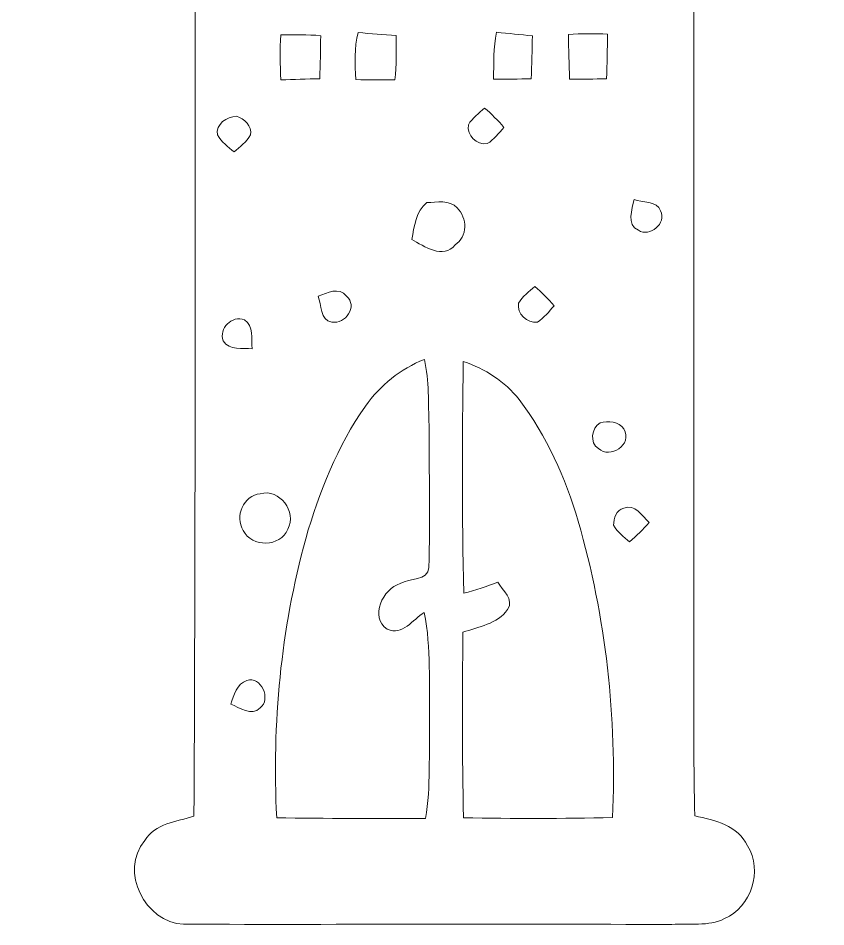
# Model space of a CAD drawing. Header units: centimetres. Extents: x -12.6 to 12.6, y -16.1 to 16.2.
# Drawn here: x 2.41 to 12.63, y -16.12 to -4.62 of the extents above; entities that cross this region are included whole.
import ezdxf

# ---------------------------------------------------------------- set-up
doc = ezdxf.new("R2010")
doc.units = ezdxf.units.CM
doc.header["$MEASUREMENT"] = 0
doc.layers.add('Layer 1', color=7, linetype='Continuous')

msp = doc.modelspace()

# ---------------------------------------------------------------- linework, layer by layer
at = {"layer": 'Layer 1', "color": 49, "lineweight": 9}
for points, knots in [([(4.10101, 8.90131), (4.22061, 9.41214), (4.93816, 9.57581), (5.29235, 9.21599), (5.29235, 9.21599), (5.53576, 9.01209), (5.51671, 8.65825), (5.54987, 8.37461), (5.54987, 8.37461), (6.0547, 8.72069), (6.53977, 9.12074), (7.11762, 9.34017), (7.11762, 9.34017), (7.51731, 9.5028), (7.95335, 9.36804), (8.30577, 9.15884), (8.30577, 9.15884), (9.42761, 8.4875), (10.40974, 7.60274), (11.28851, 6.6393), (11.28851, 6.6393), (11.72736, 6.17575), (12.14505, 5.68116), (12.44139, 5.11212), (12.44139, 5.11212), (12.57897, 4.81756), (12.62906, 4.45913), (12.47808, 4.15963), (12.47808, 4.15963), (12.33696, 3.8259), (12.03534, 3.55497), (11.67762, 3.48229), (11.67762, 3.48229), (11.43915, 3.45266), (11.19961, 3.46536), (10.96148, 3.483), (10.96148, 3.483), (10.95937, -1.98295), (10.96184, -7.44854), (10.96043, -12.91447), (10.96043, -12.91447), (10.96148, -13.51596), (10.95443, -14.11745), (10.97171, -14.71893), (10.97171, -14.71893), (11.22219, -14.7655), (11.51781, -14.84487), (11.63776, -15.09605), (11.63776, -15.09605), (11.8339, -15.41073), (11.68574, -15.87252), (11.34883, -16.01857), (11.34883, -16.01857), (11.14281, -16.12193), (10.8994, -16.07254), (10.67891, -16.09265), (10.67891, -16.09265), (8.6201, -16.08453), (6.56129, -16.09334), (4.50282, -16.08947), (4.50282, -16.08947), (4.01387, -16.06584), (3.68509, -15.42167), (4.01106, -15.03079), (4.01106, -15.03079), (4.14016, -14.81065), (4.41322, -14.79302), (4.63265, -14.7214), (4.63265, -14.7214), (4.6644, -9.07484), (4.63582, -3.42722), (4.64711, 2.2197), (4.64711, 2.2197), (4.64535, 2.76898), (4.66017, 3.31896), (4.61466, 3.86682), (4.61466, 3.86682), (4.35607, 3.68902), (4.09925, 3.45513), (3.76341, 3.45866), (3.76341, 3.45866), (3.16157, 3.35141), (2.54668, 3.8259), (2.47753, 4.42774), (2.47753, 4.42774), (2.40874, 4.79957), (2.58548, 5.15622), (2.7848, 5.45679), (2.7848, 5.45679), (3.10265, 5.92845), (3.46637, 6.36978), (3.86571, 6.77512), (3.86571, 6.77512), (3.93062, 6.84956), (4.01211, 6.91517), (4.05268, 7.0076), (4.05268, 7.0076), (4.1624, 7.63343), (3.9906, 8.2769), (4.10101, 8.90131), (4.10101, 8.90131), (4.10101, 8.90131), (4.10101, 8.90131), (4.10101, 8.90131)], [0, 0, 0, 0, 0.03703704, 0.03703704, 0.03703704, 0.03703704, 0.07407407, 0.07407407, 0.07407407, 0.07407407, 0.11111111, 0.11111111, 0.11111111, 0.11111111, 0.14814815, 0.14814815, 0.14814815, 0.14814815, 0.18518519, 0.18518519, 0.18518519, 0.18518519, 0.22222222, 0.22222222, 0.22222222, 0.22222222, 0.25925926, 0.25925926, 0.25925926, 0.25925926, 0.2962963, 0.2962963, 0.2962963, 0.2962963, 0.33333333, 0.33333333, 0.33333333, 0.33333333, 0.37037037, 0.37037037, 0.37037037, 0.37037037, 0.40740741, 0.40740741, 0.40740741, 0.40740741, 0.44444444, 0.44444444, 0.44444444, 0.44444444, 0.48148148, 0.48148148, 0.48148148, 0.48148148, 0.51851852, 0.51851852, 0.51851852, 0.51851852, 0.55555556, 0.55555556, 0.55555556, 0.55555556, 0.59259259, 0.59259259, 0.59259259, 0.59259259, 0.62962963, 0.62962963, 0.62962963, 0.62962963, 0.66666667, 0.66666667, 0.66666667, 0.66666667, 0.7037037, 0.7037037, 0.7037037, 0.7037037, 0.74074074, 0.74074074, 0.74074074, 0.74074074, 0.77777778, 0.77777778, 0.77777778, 0.77777778, 0.81481481, 0.81481481, 0.81481481, 0.81481481, 0.85185185, 0.85185185, 0.85185185, 0.85185185, 0.88888889, 0.88888889, 0.88888889, 0.88888889, 0.92592593, 0.92592593, 0.92592593, 0.92592593, 1, 1, 1, 1]), ([(5.7305, -4.83057), (5.71709, -5.02072), (5.72238, -5.21157), (5.73296, -5.40172), (5.73296, -5.40172), (5.89701, -5.39749), (6.06034, -5.39184), (6.22544, -5.38725), (6.22544, -5.38725), (6.23285, -5.20628), (6.23285, -5.02389), (6.23744, -4.84397), (6.23744, -4.84397), (6.06916, -4.82528), (5.89806, -4.83375), (5.7305, -4.83057), (5.7305, -4.83057), (5.7305, -4.83057), (5.7305, -4.83057), (5.7305, -4.83057)], [0, 0, 0, 0, 0.16666667, 0.16666667, 0.16666667, 0.16666667, 0.33333333, 0.33333333, 0.33333333, 0.33333333, 0.5, 0.5, 0.5, 0.5, 0.66666667, 0.66666667, 0.66666667, 0.66666667, 1, 1, 1, 1]), ([(6.71016, -4.80306), (6.66042, -4.99814), (6.66783, -5.19993), (6.683, -5.3996), (6.683, -5.3996), (6.84633, -5.40066), (7.00896, -5.40066), (7.17336, -5.40242), (7.17336, -5.40242), (7.20017, -5.21686), (7.18923, -5.02813), (7.19241, -4.84186), (7.19241, -4.84186), (7.03048, -4.82881), (6.87067, -4.81752), (6.71016, -4.80306), (6.71016, -4.80306), (6.71016, -4.80306), (6.71016, -4.80306), (6.71016, -4.80306)], [0, 0, 0, 0, 0.16666667, 0.16666667, 0.16666667, 0.16666667, 0.33333333, 0.33333333, 0.33333333, 0.33333333, 0.5, 0.5, 0.5, 0.5, 0.66666667, 0.66666667, 0.66666667, 0.66666667, 1, 1, 1, 1]), ([(8.46276, -4.79953), (8.42219, -4.99461), (8.42889, -5.19429), (8.42325, -5.3929), (8.42325, -5.3929), (8.5827, -5.39396), (8.74145, -5.39078), (8.90232, -5.38937), (8.90232, -5.38937), (8.90726, -5.20734), (8.9122, -5.02566), (8.91678, -4.84433), (8.91678, -4.84433), (8.76438, -4.82916), (8.6141, -4.8154), (8.46276, -4.79953), (8.46276, -4.79953), (8.46276, -4.79953), (8.46276, -4.79953), (8.46276, -4.79953)], [0, 0, 0, 0, 0.16666667, 0.16666667, 0.16666667, 0.16666667, 0.33333333, 0.33333333, 0.33333333, 0.33333333, 0.5, 0.5, 0.5, 0.5, 0.66666667, 0.66666667, 0.66666667, 0.66666667, 1, 1, 1, 1]), ([(9.37187, -4.82916), (9.3754, -5.01648), (9.37998, -5.20452), (9.38597, -5.3929), (9.38597, -5.3929), (9.54226, -5.3936), (9.69783, -5.39078), (9.85517, -5.38937), (9.85517, -5.38937), (9.85976, -5.20028), (9.86364, -5.0119), (9.86752, -4.82352), (9.86752, -4.82352), (9.70241, -4.81575), (9.53661, -4.8154), (9.37187, -4.82916), (9.37187, -4.82916), (9.37187, -4.82916), (9.37187, -4.82916), (9.37187, -4.82916)], [0, 0, 0, 0, 0.16666667, 0.16666667, 0.16666667, 0.16666667, 0.33333333, 0.33333333, 0.33333333, 0.33333333, 0.5, 0.5, 0.5, 0.5, 0.66666667, 0.66666667, 0.66666667, 0.66666667, 1, 1, 1, 1]), ([(4.93075, -6.09951), (4.98084, -6.18771), (5.06621, -6.24768), (5.13995, -6.31506), (5.13995, -6.31506), (5.21332, -6.24768), (5.2987, -6.18771), (5.34914, -6.09951), (5.34914, -6.09951), (5.3696, -5.98733), (5.27047, -5.89384), (5.1717, -5.86315), (5.1717, -5.86315), (5.05105, -5.86633), (4.90393, -5.96264), (4.93075, -6.09951), (4.93075, -6.09951), (4.93075, -6.09951), (4.93075, -6.09951), (4.93075, -6.09951)], [0, 0, 0, 0, 0.16666667, 0.16666667, 0.16666667, 0.16666667, 0.33333333, 0.33333333, 0.33333333, 0.33333333, 0.5, 0.5, 0.5, 0.5, 0.66666667, 0.66666667, 0.66666667, 0.66666667, 1, 1, 1, 1]), ([(8.10575, -5.97075), (8.08281, -6.10304), (8.21158, -6.23181), (8.34423, -6.20923), (8.34423, -6.20923), (8.43101, -6.15984), (8.48957, -6.07552), (8.55589, -6.00321), (8.55589, -6.00321), (8.4804, -5.91572), (8.39891, -5.83422), (8.31177, -5.75908), (8.31177, -5.75908), (8.2391, -5.82505), (8.15514, -5.88397), (8.10575, -5.97075), (8.10575, -5.97075), (8.10575, -5.97075), (8.10575, -5.97075), (8.10575, -5.97075)], [0, 0, 0, 0, 0.16666667, 0.16666667, 0.16666667, 0.16666667, 0.33333333, 0.33333333, 0.33333333, 0.33333333, 0.5, 0.5, 0.5, 0.5, 0.66666667, 0.66666667, 0.66666667, 0.66666667, 1, 1, 1, 1]), ([(7.58187, -6.955), (7.43547, -7.06471), (7.42277, -7.25945), (7.38996, -7.42314), (7.38996, -7.42314), (7.54307, -7.50815), (7.78895, -7.67855), (7.93677, -7.49193), (7.93677, -7.49193), (8.10081, -7.38574), (8.09233, -7.14903), (7.96323, -7.02238), (7.96323, -7.02238), (7.87009, -6.91478), (7.70217, -6.95288), (7.58187, -6.955), (7.58187, -6.955), (7.58187, -6.955), (7.58187, -6.955), (7.58187, -6.955)], [0, 0, 0, 0, 0.16666667, 0.16666667, 0.16666667, 0.16666667, 0.33333333, 0.33333333, 0.33333333, 0.33333333, 0.5, 0.5, 0.5, 0.5, 0.66666667, 0.66666667, 0.66666667, 0.66666667, 1, 1, 1, 1]), ([(10.20407, -6.91478), (10.17832, -7.03931), (10.10176, -7.23581), (10.25769, -7.30566), (10.25769, -7.30566), (10.40268, -7.39703), (10.61858, -7.21747), (10.53815, -7.06048), (10.53815, -7.06048), (10.49476, -6.92678), (10.29297, -6.96382), (10.20407, -6.91478), (10.20407, -6.91478), (10.20407, -6.91478), (10.20407, -6.91478), (10.20407, -6.91478)], [0, 0, 0, 0, 0.2, 0.2, 0.2, 0.2, 0.4, 0.4, 0.4, 0.4, 0.6, 0.6, 0.6, 0.6, 1, 1, 1, 1]), ([(6.20569, -8.14069), (6.24696, -8.24687), (6.22615, -8.44584), (6.37855, -8.467), (6.37855, -8.467), (6.54929, -8.50546), (6.71086, -8.26168), (6.56411, -8.13892), (6.56411, -8.13892), (6.46886, -8.01721), (6.31858, -8.09905), (6.20569, -8.14069), (6.20569, -8.14069), (6.20569, -8.14069), (6.20569, -8.14069), (6.20569, -8.14069)], [0, 0, 0, 0, 0.2, 0.2, 0.2, 0.2, 0.4, 0.4, 0.4, 0.4, 0.6, 0.6, 0.6, 0.6, 1, 1, 1, 1]), ([(8.74075, -8.22853), (8.71782, -8.36082), (8.84658, -8.48958), (8.97923, -8.467), (8.97923, -8.467), (9.06601, -8.41762), (9.12457, -8.3333), (9.19089, -8.26098), (9.19089, -8.26098), (9.1154, -8.17349), (9.03391, -8.092), (8.94677, -8.01686), (8.94677, -8.01686), (8.8741, -8.08283), (8.79014, -8.14174), (8.74075, -8.22853), (8.74075, -8.22853), (8.74075, -8.22853), (8.74075, -8.22853), (8.74075, -8.22853)], [0, 0, 0, 0, 0.16666667, 0.16666667, 0.16666667, 0.16666667, 0.33333333, 0.33333333, 0.33333333, 0.33333333, 0.5, 0.5, 0.5, 0.5, 0.66666667, 0.66666667, 0.66666667, 0.66666667, 1, 1, 1, 1]), ([(5.00448, -8.70654), (5.0828, -8.83142), (5.24507, -8.78979), (5.37101, -8.80638), (5.37101, -8.80638), (5.35443, -8.68044), (5.39606, -8.51816), (5.27118, -8.43984), (5.27118, -8.43984), (5.1149, -8.37669), (4.94168, -8.55025), (5.00448, -8.70654), (5.00448, -8.70654), (5.00448, -8.70654), (5.00448, -8.70654), (5.00448, -8.70654)], [0, 0, 0, 0, 0.2, 0.2, 0.2, 0.2, 0.4, 0.4, 0.4, 0.4, 0.6, 0.6, 0.6, 0.6, 1, 1, 1, 1]), ([(6.80329, -9.53345), (6.44558, -10.0365), (6.21874, -10.62036), (6.04729, -11.20985), (6.04729, -11.20985), (5.73191, -12.35603), (5.61972, -13.55406), (5.68005, -14.7408), (5.68005, -14.7408), (6.30799, -14.75386), (6.93629, -14.74786), (7.56459, -14.75174), (7.56459, -14.75174), (7.63197, -14.34322), (7.60375, -13.92554), (7.61539, -13.5142), (7.61539, -13.5142), (7.60516, -13.05806), (7.63655, -12.59521), (7.54836, -12.14542), (7.54836, -12.14542), (7.39913, -12.22903), (7.27496, -12.44387), (7.07846, -12.35321), (7.07846, -12.35321), (6.85268, -12.20504), (7.02343, -11.83956), (7.24356, -11.77606), (7.24356, -11.77606), (7.35892, -11.70339), (7.59457, -11.74749), (7.60586, -11.57533), (7.60586, -11.57533), (7.62421, -10.97525), (7.60833, -10.37447), (7.60868, -9.7744), (7.60868, -9.7744), (7.5974, -9.49606), (7.61045, -9.21419), (7.54942, -8.94078), (7.54942, -8.94078), (7.24744, -9.0579), (6.98956, -9.26922), (6.80329, -9.53345), (6.80329, -9.53345), (6.80329, -9.53345), (6.80329, -9.53345), (6.80329, -9.53345)], [0, 0, 0, 0, 0.07692308, 0.07692308, 0.07692308, 0.07692308, 0.15384615, 0.15384615, 0.15384615, 0.15384615, 0.23076923, 0.23076923, 0.23076923, 0.23076923, 0.30769231, 0.30769231, 0.30769231, 0.30769231, 0.38461538, 0.38461538, 0.38461538, 0.38461538, 0.46153846, 0.46153846, 0.46153846, 0.46153846, 0.53846154, 0.53846154, 0.53846154, 0.53846154, 0.61538462, 0.61538462, 0.61538462, 0.61538462, 0.69230769, 0.69230769, 0.69230769, 0.69230769, 0.76923077, 0.76923077, 0.76923077, 0.76923077, 0.84615385, 0.84615385, 0.84615385, 0.84615385, 1, 1, 1, 1]), ([(8.04119, -8.96724), (8.0299, -9.94444), (8.01932, -10.92234), (8.04895, -11.89989), (8.04895, -11.89989), (8.19606, -11.86637), (8.33646, -11.81134), (8.47793, -11.75983), (8.47793, -11.75983), (8.53614, -11.86179), (8.6903, -11.97679), (8.60175, -12.10591), (8.60175, -12.10591), (8.47404, -12.28582), (8.23098, -12.32992), (8.03448, -12.39307), (8.03448, -12.39307), (8.03343, -13.17553), (8.0232, -13.95834), (8.04436, -14.7408), (8.04436, -14.7408), (8.67266, -14.75421), (9.30165, -14.75456), (9.93031, -14.73763), (9.93031, -14.73763), (9.98323, -13.4761), (9.84953, -12.20292), (9.49605, -10.98937), (9.49605, -10.98937), (9.33271, -10.43974), (9.09635, -9.90563), (8.74745, -9.44808), (8.74745, -9.44808), (8.56612, -9.21948), (8.31706, -9.05826), (8.04119, -8.96724), (8.04119, -8.96724), (8.04119, -8.96724), (8.04119, -8.96724), (8.04119, -8.96724)], [0, 0, 0, 0, 0.09090909, 0.09090909, 0.09090909, 0.09090909, 0.18181818, 0.18181818, 0.18181818, 0.18181818, 0.27272727, 0.27272727, 0.27272727, 0.27272727, 0.36363636, 0.36363636, 0.36363636, 0.36363636, 0.45454545, 0.45454545, 0.45454545, 0.45454545, 0.54545455, 0.54545455, 0.54545455, 0.54545455, 0.63636364, 0.63636364, 0.63636364, 0.63636364, 0.72727273, 0.72727273, 0.72727273, 0.72727273, 0.81818182, 0.81818182, 0.81818182, 0.81818182, 1, 1, 1, 1]), ([(9.77368, -9.74477), (9.6622, -9.80403), (9.6361, -9.99947), (9.75251, -10.06756), (9.75251, -10.06756), (9.89751, -10.20232), (10.1882, -10.02346), (10.07495, -9.82026), (10.07495, -9.82026), (10.01285, -9.72078), (9.87457, -9.71865), (9.77368, -9.74477), (9.77368, -9.74477), (9.77368, -9.74477), (9.77368, -9.74477), (9.77368, -9.74477)], [0, 0, 0, 0, 0.2, 0.2, 0.2, 0.2, 0.4, 0.4, 0.4, 0.4, 0.6, 0.6, 0.6, 0.6, 1, 1, 1, 1]), ([(5.47191, -10.63976), (5.26095, -10.66234), (5.14383, -10.92763), (5.25671, -11.10437), (5.25671, -11.10437), (5.36431, -11.32521), (5.72838, -11.31569), (5.82116, -11.08991), (5.82116, -11.08991), (5.93969, -10.86731), (5.71709, -10.57379), (5.47191, -10.63976), (5.47191, -10.63976), (5.47191, -10.63976), (5.47191, -10.63976), (5.47191, -10.63976)], [0, 0, 0, 0, 0.2, 0.2, 0.2, 0.2, 0.4, 0.4, 0.4, 0.4, 0.6, 0.6, 0.6, 0.6, 1, 1, 1, 1]), ([(10.07319, -10.82215), (9.97618, -10.84332), (9.94443, -10.95338), (9.94231, -11.04017), (9.94231, -11.04017), (9.99098, -11.12624), (10.07319, -11.18551), (10.1462, -11.25007), (10.1462, -11.25007), (10.23441, -11.17457), (10.31625, -11.09202), (10.39175, -11.00418), (10.39175, -11.00418), (10.30602, -10.92234), (10.21217, -10.76394), (10.07319, -10.82215), (10.07319, -10.82215), (10.07319, -10.82215), (10.07319, -10.82215), (10.07319, -10.82215)], [0, 0, 0, 0, 0.16666667, 0.16666667, 0.16666667, 0.16666667, 0.33333333, 0.33333333, 0.33333333, 0.33333333, 0.5, 0.5, 0.5, 0.5, 0.66666667, 0.66666667, 0.66666667, 0.66666667, 1, 1, 1, 1]), ([(5.30293, -13.00443), (5.17134, -13.04112), (5.1403, -13.19634), (5.09832, -13.30465), (5.09832, -13.30465), (5.21262, -13.34134), (5.36431, -13.46939), (5.46944, -13.35051), (5.46944, -13.35051), (5.61655, -13.24609), (5.48143, -12.93811), (5.30293, -13.00443)], [0, 0, 0, 0, 0.25, 0.25, 0.25, 0.25, 0.5, 0.5, 0.5, 0.5, 1, 1, 1, 1])]:
    msp.add_open_spline(points, degree=3, knots=knots, dxfattribs=at)

doc.saveas('drawing.dxf')
